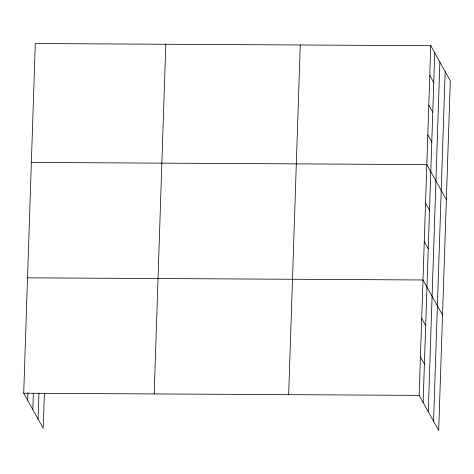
<?xml version="1.0" encoding="UTF-8"?>
<svg xmlns="http://www.w3.org/2000/svg" width="474" height="474" viewBox="0 0 474 474"><rect width="100%" height="100%" fill="white"/><g stroke="black" fill="none" stroke-linecap="round" stroke-linejoin="round"><path stroke-width="0.71" d="M44.384 393.539L43.229 428.306L23.7 393.219L35.307 43.543L430.771 45.694L450.3 80.781L438.693 430.457L419.164 395.369L430.771 45.694M27.664 400.346L27.913 392.952M32.801 409.572L33.34 393.301M38.092 419.081L38.951 393.189M154.204 393.93L165.811 44.254M288.66 394.658L300.267 44.983M423.128 402.491L434.735 52.821M428.265 411.722L439.872 62.047M433.556 421.226L445.163 71.55M31.361 162.434L426.825 164.585L446.354 199.667M27.533 277.829L422.992 279.974L442.52 315.062M23.7 393.219L419.164 395.369M429.782 75.413L433.751 82.541M428.798 105.139L432.762 112.261M427.809 134.859L431.778 141.987M425.545 203.05L429.515 210.172M424.271 241.509L428.235 248.637M421.718 318.439L425.682 325.567M420.438 356.904L424.408 364.032"/></g></svg>
